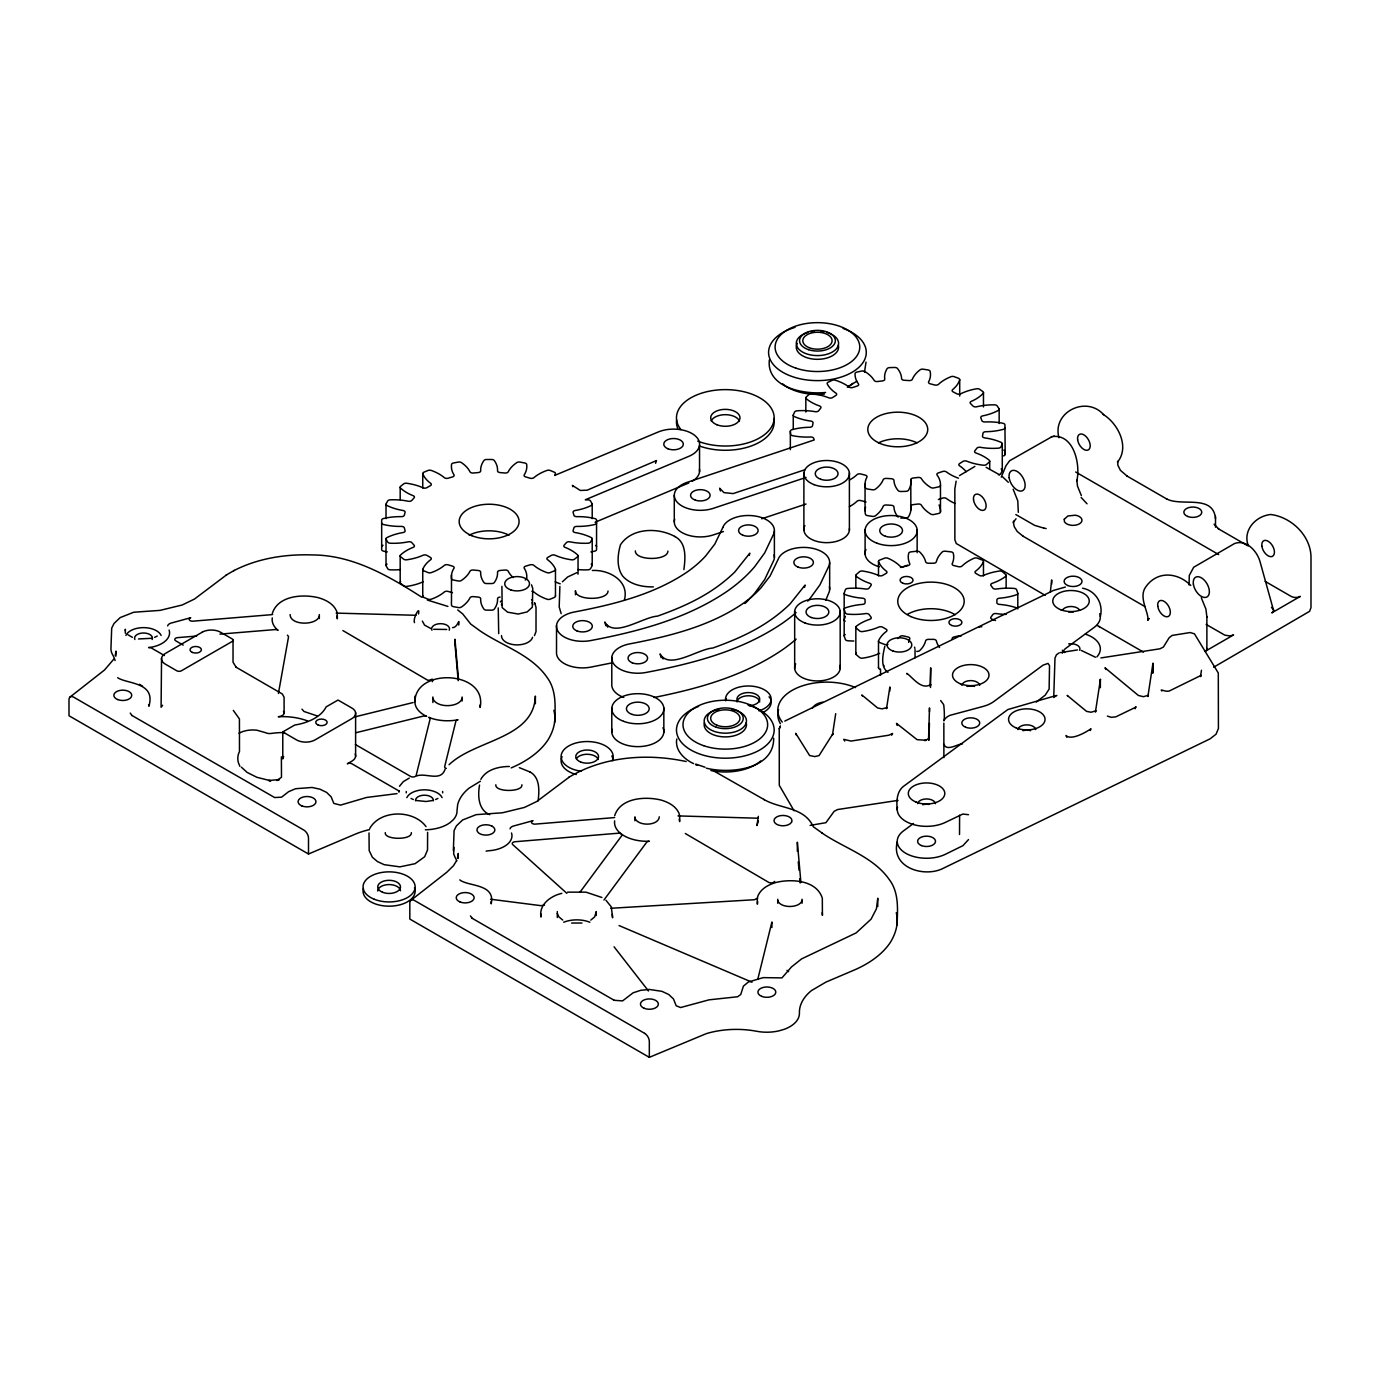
<?xml version="1.0" encoding="UTF-8"?>
<svg xmlns="http://www.w3.org/2000/svg" width="1380" height="1380" viewBox="0 0 1380 1380"><rect width="100%" height="100%" fill="white"/><g stroke="black" fill="none" stroke-linecap="round" stroke-linejoin="round"><path stroke-width="1.5" d="M290.111 614.548C290.197 625.865 317.038 625.606 319.315 616.032M531.524 584.827L532.766 588.518L532.301 607.235L527.16 611.944L518.19 614.031L507.668 612.202L502.165 607.614L501.906 586.327M844.698 741.06L843.732 739.352L851.029 741.06L888.858 735.212L892.584 733.505L891.584 735.212M887.978 672.336C879.888 666.92 883.01 654.206 884.822 646.289M897.259 841.783C890.497 868.106 925.169 878.198 943.92 867.968L1210.088 738.835L1216.073 734.177L1218.419 728.485L1218.299 673.009L1194.442 633.817L1190.147 632.54L1172.155 635.421L1169.153 637.75L1163.392 647.048L1159.994 648.79L1100.912 657.932M915.044 657.829L915.044 649.67M1100.326 616.55C1103.672 603.664 1095.617 590.554 1082.558 588.208M1152.869 673.13L1152.869 663.625M1206.879 617.188L1205.947 609.184L1201.29 597.73M1215.504 518.69C1213.313 493.661 1181.418 507.081 1166.376 498.784M835.711 713.667L832.485 734.833L832.916 733.712L819.065 755.585L814.787 756.585L809.594 755.516L795.708 733.315L796.122 734.867M644.667 1033.379L414.483 900.485A6.555 3.778 60 0 0 409.808 903.089L409.826 919.063L649.325 1057.339L706.439 1033.585A65.136 37.605 0 0 1 756.689 1031.274A32.568 18.803 0 0 0 778.803 1030.895L783.84 1029.446A32.568 18.803 0 0 0 799.417 1013.075A65.136 37.605 0 0 1 811.423 990.616L825.861 982.129L853.685 970.278A107.468 62.048 0 0 0 890.41 942.298C895.758 933.587 899.001 922.823 896.276 912.698M511.186 767.901A107.468 62.048 0 0 0 547.981 739.939C553.363 731.227 556.606 720.446 553.88 710.303M458.781 625.054C459.454 615.808 458.298 627.503 452.606 627.641M554.657 722.62C555.226 707.319 556.813 690.259 546.928 677.218C530.92 654.258 501.906 645.892 479.791 630.677L470.666 624.019L462.697 613.91L457.694 609.943M897.052 924.98C897.621 909.696 899.191 892.636 889.307 879.612C873.23 856.583 844.094 848.217 821.876 832.934M1201.445 670.283L1200.497 676.631L1201.152 675.355L1170.827 690.241C1166.669 693.45 1158.924 687.74 1161.891 691M356.351 732.625L423.263 716.134A3.26 1.88 0 0 1 426.627 716.41A32.568 18.803 0 0 1 414.932 701.885C414.828 667.264 487.813 670.525 480.119 707.474L479.74 705.232M414.932 701.782L415.052 696.089M928.93 740.37L929.43 723.344M930.517 687.516L930.707 667.851L930.155 686.188L930.879 684.463C921.564 690.518 913.163 677.925 906.833 673.354L907.178 674.147M1053.751 696.693L1054.993 658.019L1056.459 654.775L1059.098 652.913M538.131 800.952C539.287 790.999 540.253 777.009 529.471 771.679M501.509 605.234L501.578 604.233M883.787 666.385L883.856 665.402M774.715 881.423L772.334 883.062L769.039 882.562L685.291 833.503M411.344 832.64C412.327 840.351 383.985 840.006 385.279 832.64M521.882 784.772C523.141 792.224 494.764 792.413 495.817 784.772M1018.319 512.325L1017.784 500.854L1013.162 489.245M462.093 698.452C459.195 707.698 436.442 708.371 432.889 698.452M959.514 834.52L959.6 815.183M1135.188 708.734L1135.412 707.561M414.535 622.622C412.482 618.844 420.469 604.319 418.485 613.979M442.687 792.845L442.635 791.465M608.028 591.002C608.028 600.817 575.132 600.8 575.46 590.778L575.46 594.763M655.621 463.318L655.811 461.489M667.903 551.103C667.903 560.918 635.007 560.901 635.335 550.879M749.271 555.416L749.806 553.173L734.798 572.01C712.477 593.693 686.964 605.596 657.553 616.118C642.632 617.067 613.945 638.423 604.82 622L605.837 625.709M822.273 912.508L822.411 915.354L822.325 898.225C816.701 880.147 791.775 878.663 776.267 882.389C769.298 884.39 761.898 887.961 758.483 894.74C756.74 896.638 757.12 909.903 757.706 901.537M804.54 587.328L805.075 585.086L790.067 603.923C767.746 625.606 742.233 637.491 712.822 648.031C697.9 648.98 669.214 670.335 660.089 653.913L661.106 657.622M802.056 900.485C799.848 908.281 780.287 908.644 777.716 900.485M1090.321 730.52L1090.976 728.778C1085.335 732.608 1071.26 740.629 1065.998 735.523L1066.861 737.3M1100.36 680.133L1100.464 679.219L1095.409 712.08L1096.013 710.821L1091.028 712.235L1086.56 711.373L1067.154 695.382L1067.896 696.279M676.787 738.973C674.665 750.168 684.256 759.345 693.588 763.623M779.252 729.037L779.286 785.324L794.052 810.75M1147.97 696.089L1152.956 663.176L1152.869 672.664M683.876 569.595C685.412 558.262 686.826 542.547 674.63 536.389M115.23 655.586L115.989 651.119L115.903 656.156M457.505 857.912L458.264 853.444L458.177 858.498M278.415 693.45L288.489 637.094A3.26 1.88 0 0 0 288.282 636.232L287.42 635.162M456.763 860.93A65.136 37.605 0 0 0 454.969 857.084L453.675 853.909L454.003 847.423M757.43 898.104L754.515 899.726L610.805 908.281M757.81 979.145L771.92 921.995L771.903 927.515M559.883 586.448L559.193 606.959L561.16 613.617M769.333 359.956C766.331 387.746 804.454 394.784 825.568 392.455M272.291 613.462C278.036 595.47 302.755 593.935 318.28 597.678C325.266 599.662 332.666 603.267 336.099 610.064C337.79 611.995 337.462 624.191 336.875 616.084M614.669 815.666C620.482 797.692 645.202 796.243 660.727 799.969C667.696 801.952 675.079 805.523 678.511 812.303C680.236 814.338 679.874 827.051 679.253 818.978M780.011 726.639L779.252 728.916L780.39 725.914M655.604 462.11L656.104 460.609M541.305 914.181L540.943 917.062C538.7 904.452 550.965 895.81 561.815 893.36M1147.85 696.52L1148.436 695.279L1143.451 696.693L1138.414 695.486L1104.983 667.782L1106.001 669.49M845.371 616.325L844.215 619.672A2.933 1.691 0 0 0 845.216 621.224M956.15 481.154L954.839 488.951L954.874 539.804L956.254 543.513L1045.195 595.366M864.501 372.169L866.019 362.112M1001.242 477.152L1006.003 465.664L1009.66 460.73L1052.233 436.546M369.788 828.38C380.483 809.474 413.621 809.594 426.023 826.603M758.345 816.339L756.93 825.551L758.396 821.066M825.723 600.352L829.156 592.003A26.047 15.042 0 0 0 829.363 586.776M1016.008 518.777L1013.369 522.226L1014.197 526.608L1017.25 531.507L1023.167 536.285M1148.333 619.275L1147.901 620.068C1148.833 612.03 1138.069 597.264 1145.831 586.828C1157.216 570.647 1177.537 572.096 1190.785 585.465M480.827 779.321C486.295 769.419 498.87 766.521 509.358 766.486M283.625 756.499L282.779 758.914L282.779 731.918L294.699 725.052A44.936 25.944 0 0 0 326.077 706.922L337.997 700.057L351.831 708.009A13.024 7.521 0 0 1 351.831 718.652L314.985 739.922A13.024 7.521 0 0 1 296.562 739.922L282.779 731.918M113.833 659.123L104.483 670.025L69.897 697.176M399.493 786.272L403.339 781.615L409.291 778.079M655.845 461.231L656.518 460.558L587.19 490.176L580.325 490.452L572.407 485.415L572.855 486.726M456.556 860.672L453.502 865.691L446.723 872.298L410.705 900.502M534.474 635.593L536.009 631.609L536.027 607.442L534.819 603.284M445.119 769.143C440.824 782.184 426.092 772.559 416.743 775.888M968.501 839.592L962.981 845.63L945.404 854.289A29.308 16.922 0 0 1 906.194 853.513A29.308 16.922 0 0 1 903.452 830.915L913.491 823.498M579.824 892.412L621.38 836.211A4.554 2.639 0 0 0 621.069 833.796A3.26 1.88 0 0 0 618.24 833.227L515.016 841.731A3.26 1.88 0 0 0 512.739 844.612L566.818 893.309M603.957 900.002L646.565 842.386A3.26 1.88 0 0 1 649.325 841.248A32.568 18.803 0 0 1 621.276 833.934L620.431 833.279A32.568 18.803 0 0 1 614.652 820.841M1135.533 707.319L1115.834 716.841L1111.366 717.341L1107.398 716.099M562.419 581.774L567.68 576.961L576.892 572.648M500.336 601.939L501.371 600.8M959.48 475.6L974.884 466.44M449.069 764.71C475.082 739.645 533.939 738.869 535.371 696.089L535.371 703.748M162.599 705.284L161.098 707.267L161.546 658.157M856.825 381.26L848.234 386.521M784.806 721.085L1053.665 590.364L1065.395 587.052M1036.242 702.092L1045.247 695.123L1049.128 689.068L1049.524 665.678L1048.006 663.4L1043.021 665.177L993.859 701.506A29.308 16.922 0 0 1 983.147 706.422L950.061 715.323C939.659 719.739 946.042 728.812 943.885 706.353A5.641 3.864 48.4 0 0 943.489 704.386L940.66 700.54M226.751 574.736L194.528 599.024L182.212 604.992L160.063 610.374L133.757 612.237L120.198 617.585L114.005 623.501L111.694 628.193L110.952 648.289A32.568 18.803 0 0 0 112.608 654.724A65.136 37.605 0 0 1 115.075 660.537M569.233 777.095L536.82 801.47L524.521 807.404L502.406 812.786L476.152 814.649L462.611 819.979L456.418 825.878L454.089 830.553L453.347 850.667M590.795 920.081L594.659 916.889L596.246 911.559L596.246 915.527M233.755 570.699C257.957 558.21 285.712 553.966 312.743 554.95C353.194 555.139 388.988 576.219 421.987 597.333M226.165 575.081L234.29 570.389M437.891 798.434L435.597 799.52M1213.676 667.213L1309.603 611.323L1310.983 607.614L1311 556.761C1310.483 535.423 1291.335 517.103 1270.773 514.499C1255.731 515.93 1242.414 530.369 1248.296 545.773M568.646 777.44C603.491 756.326 646.927 753.101 686.153 761.519M544.514 905.038L541.15 905.694L490.625 899.242M397.026 793.621L366.632 797.45L340.498 805.127L333.822 803.402L331.096 796.743L326.594 792.413L319.988 789.205L312.104 787.463L295.562 788.722L288.627 791.672L281.572 797.192L274.637 797.537L131.807 715.409M480.413 781.218L469.062 788.153A65.136 37.605 0 0 0 457.66 804.678L457.022 810.647A32.568 18.803 0 0 1 453.002 820.048L449.863 822.756A32.568 18.803 0 0 1 425.333 829.794M154.646 637.318L157.234 636.059M1056.908 695.399L1054.078 697.124A5.641 3.864 48.4 0 0 1053.906 697.504M308.499 854.013L308.499 838.057A6.555 3.778 60 0 0 303.841 830.07L73.658 697.159A6.555 3.778 60 0 0 68.983 699.781L69 715.754L308.499 854.013L355.057 834.245A65.136 37.605 0 0 1 369.512 829.604M595.091 522.261L688.861 482.931M486.122 851.115L488.865 850.736A26.047 15.042 0 0 0 511.514 833.003M805.316 469.614L733.108 493.591L723.896 492.608L719.687 488.192L720.412 491.004M806.041 477.428L713.357 508.323A26.047 15.042 0 0 1 677.77 502.82A26.047 15.042 0 0 1 687.309 482.276L814.217 439.961L813.683 438.374A2.933 1.691 0 0 0 810.543 436.994A42.849 24.736 0 0 1 792.551 435.666A2.933 1.691 0 0 1 790.602 434.2L790.343 431.267A2.933 1.691 0 0 1 791.999 429.68A42.849 24.736 0 0 1 809.663 427.283A2.933 1.691 0 0 0 812.527 425.713L813.027 422.936A2.933 1.691 0 0 0 810.784 421.072A42.849 24.736 0 0 1 794.397 416.588A2.933 1.691 0 0 1 793.327 414.845L794.639 412.016A2.933 1.691 0 0 1 797.071 410.809A42.849 24.736 0 0 1 815.149 411.671A2.933 1.691 0 0 0 818.72 410.688L820.686 408.152A2.933 1.691 0 0 0 819.548 405.962A42.849 24.736 0 0 1 806.351 398.786A2.933 1.691 0 0 1 806.265 396.94L809.042 394.473A2.933 1.691 0 0 1 811.992 393.766A42.849 24.736 0 0 1 828.742 397.802A2.933 1.691 0 0 0 832.64 397.509L835.883 395.439A2.933 1.691 0 0 0 835.97 393.162A42.849 24.736 0 0 1 827.258 383.968A2.933 1.691 0 0 1 828.173 382.208L832.123 380.345A2.933 1.691 0 0 1 835.314 380.207A42.849 24.736 0 0 1 849.08 387.038A2.933 1.691 0 0 0 852.943 387.452L857.135 386.055A2.933 1.691 0 0 0 858.446 383.916A42.849 24.736 0 0 1 855.065 373.618A2.933 1.691 0 0 1 856.877 372.1L861.638 371.048A2.933 1.691 0 0 1 864.76 371.479A42.849 24.736 0 0 1 874.178 380.432A2.933 1.691 0 0 0 877.628 381.518L882.355 380.932A2.933 1.691 0 0 0 884.753 379.121A42.849 24.736 0 0 1 887.064 368.736A2.933 1.691 0 0 1 889.6 367.615L894.688 367.46A2.933 1.691 0 0 1 897.414 368.426A42.849 24.736 0 0 1 901.588 378.62A2.933 1.691 0 0 0 904.297 380.276L909.11 380.57A2.933 1.691 0 0 0 912.352 379.276A42.849 24.736 0 0 1 920.098 369.805A2.933 1.691 0 0 1 923.116 369.185L928.033 369.944A2.933 1.691 0 0 1 930.12 371.358A42.849 24.736 0 0 1 928.637 381.794A2.933 1.691 0 0 0 930.31 383.847L934.726 384.986A2.933 1.691 0 0 0 938.503 384.33A42.849 24.736 0 0 1 950.958 376.706A2.933 1.691 0 0 1 954.149 376.654L958.427 378.258A2.933 1.691 0 0 1 959.652 379.966A42.849 24.736 0 0 1 952.649 389.626A2.933 1.691 0 0 0 953.149 391.886L956.737 393.748A2.933 1.691 0 0 0 960.687 393.8A42.849 24.736 0 0 1 976.591 388.781A2.933 1.691 0 0 1 979.662 389.298L982.87 391.592A2.933 1.691 0 0 1 983.129 393.438A42.849 24.736 0 0 1 971.296 401.373A2.933 1.691 0 0 0 970.571 403.615L972.986 406.031A2.933 1.691 0 0 0 976.695 406.772A42.849 24.736 0 0 1 994.531 404.84A2.933 1.691 0 0 1 997.154 405.875L998.982 408.635A2.933 1.691 0 0 1 998.24 410.429A42.849 24.736 0 0 1 982.75 415.863A2.933 1.691 0 0 0 980.852 417.864L981.853 420.589A2.933 1.691 0 0 0 984.992 421.97A42.849 24.736 0 0 1 1002.984 423.298A2.933 1.691 0 0 1 1004.933 424.764L1005.192 454.296A2.933 1.691 0 0 1 1003.536 455.883M723.431 531.559L713.357 534.905A26.047 15.042 0 0 1 685.394 534.215A26.047 15.042 0 0 1 674.682 519.277M761.708 518.794L806.041 504.028M938.4 499.508L942.592 498.111A2.933 1.691 0 0 1 946.456 498.525A42.849 24.736 0 0 0 955.081 503.459M1055.993 695.589L1007.849 709.544L904.659 785.496C896.552 790.74 896.362 801.332 897.259 809.87M962.481 743.889C957.892 743.665 946.784 751.893 943.885 744.269M355.005 716.858L413.12 702.541M611.099 663.056L590.33 667.213A26.047 15.042 0 0 1 556.519 652.188L556.519 625.589M416.001 615.29L336.151 613.1M758.396 818.236L678.046 815.908M151.714 638.302L138.483 638.957M432.665 800.504L426.144 801.504L416.26 800.504M1051.336 436.736C1073.916 432.665 1080.764 464.784 1076.78 480.913M1053.475 436.304L1054.337 436.132M653.982 697.504C698.849 688.568 744.234 675.786 782.46 649.773A214.78 124.01 0 0 0 796.139 639.13M1060.323 652.602L1077.47 649.946M810.112 825.395L825.947 822.67L834.176 811.285L837.574 809.543L898.07 800.383M446.758 629.452L433.682 629.297M567.611 892.153L585.948 892.153L601.904 897.483M581.946 923.03L571.613 923.03M196.65 636.059L177.589 637.629A3.26 1.88 0 0 0 174.967 638.888A3.26 1.88 0 0 0 175.76 640.82L183.195 645.116M219.938 634.127L274.965 629.591A3.26 1.88 0 0 1 278.087 630.367L278.036 630.332A32.568 18.803 0 0 1 272.274 617.912M900.847 518.104L905.935 517.948A2.933 1.691 0 0 0 908.471 516.827A42.849 24.736 0 0 0 910.783 506.443A2.933 1.691 0 0 1 913.163 504.632L917.89 504.045A2.933 1.691 0 0 1 921.357 505.132A42.849 24.736 0 0 0 930.776 514.085A2.933 1.691 0 0 0 933.898 514.516L938.642 513.464A2.933 1.691 0 0 0 940.47 511.945L940.47 485.346A42.849 24.736 0 0 0 937.089 475.065A2.933 1.691 0 0 1 938.4 472.909L942.592 471.511A2.933 1.691 0 0 1 946.456 471.943A42.849 24.736 0 0 0 958.462 478.187M653.344 586.88C642.459 587.087 630.384 584.637 622.794 576.236C616.325 567.473 617.567 554.777 620.465 544.807C631.747 527.557 658.329 527.298 674.923 536.561M1273.585 610.495L1260.112 561.936C1257.284 551.379 1246.399 538.994 1234.462 543.582L1193.666 567.266L1189.284 575.46L1189.077 584.965M592.331 570.492C608.701 569.474 629.866 580.825 624.312 600.3M1043.728 528.109L1046.144 528.54M447.914 606.424L427.3 600.024M1043.711 528.091L1034.603 525.349L1015.835 514.55M706.353 768.177C729.796 774.025 774.008 769.661 773.68 738.248M519.38 767.677L529.765 771.851M452.468 592.71L448.155 591.451A2.933 1.691 0 0 0 444.325 591.986A42.849 24.736 0 0 1 431.216 599.213A2.933 1.691 0 0 1 428.024 599.161L423.902 597.437A2.933 1.691 0 0 1 422.832 595.694M695.831 764.089L704.99 767.211M317.003 715.858L304.031 711.494L301.978 709.182M788.567 971.641L787.031 970.347M695.503 764.572L697.556 765.4M430.871 628.556L424.54 625.088L422.349 621.086M1095.478 657.242L1081.247 650.428M148.626 704.593L148.902 706.284C156.164 681.841 126.995 684.118 117.697 677.718M752.014 982.215L619.085 925.566M968.519 814.7L962.826 814.045L945.404 822.377A29.308 16.922 0 0 1 912.284 824.205A29.308 16.922 0 0 1 897.552 806.972M132.376 637.318L127.943 634.766M413.327 799.52L411.033 798.434M986.114 467.32L999.551 474.789M614.186 1000.293L622.57 1000.897L633.092 992.824L640.7 990.323L649.325 989.443L661.952 991.34L668.765 994.514L673.509 998.999L676.148 1005.744L680.599 1007.538L709.096 999.827L737.627 996.757L740.732 994.514L743.423 986.131L748.409 981.991L763.192 977.627L781.943 977.903L791.516 966.914L801.642 958.859L856.152 932.915L871.073 919.149L876.421 908.816L877.766 898.208L877.766 906.574M1096.997 625.468L1099.463 626.71M369.012 832.951L369.167 850.598L372.393 857.273L377.396 861.534L384.089 864.656L399.855 866.864L415.104 863.673L424.678 856.721L427.524 849.977L427.61 832.33M763.795 799.4C780.632 809.336 803.919 806.455 813.372 826.793L822.446 833.261M713.564 770.834L764.365 799.727M1103.069 414.362C1117.921 423.315 1130.03 446.896 1117.472 462.127L1117.766 461.282L1117.852 465.181L1120.422 470.339L1127.253 476.204M1126.684 475.876L1166.945 499.111M1218.23 528.712L1247.658 545.704M1075.693 472.012L1218.695 554.57M1265.132 581.377L1291.128 596.384A6.521 3.761 0 0 0 1300.34 596.384L1271.791 612.875A6.262 3.623 0 0 0 1273.585 610.495M1206.155 624.433L1224.836 635.162L1229.908 635.956L1233.565 634.938L1204.999 651.429A6.521 3.761 0 0 0 1206.879 648.445M1022.597 535.957L1145.159 606.717M1098.894 626.382L1143.503 652.136M235.877 667.092L282.314 693.985L284.09 697.245L284.108 713.322M479.533 785.082C477.67 795.587 478.187 809.888 489.676 814.666M355.402 744.527L410.636 776.44A3.26 1.88 0 0 0 413.983 776.888A3.26 1.88 0 0 0 416.173 775.37L430.077 719.153A3.26 1.88 0 0 0 428.731 717.341L428.818 717.376A32.568 18.803 0 0 0 455.918 720.136L458.039 719.774A3.26 1.88 0 0 0 455.866 721.274L444.688 766.521A3.26 1.88 0 0 0 446.275 768.418M164.444 655.552L151.541 648.1A3.26 1.88 0 0 0 148.591 647.6A26.047 15.042 0 0 0 169.119 630.073M472.098 918.252L614.273 1000.345M1103.638 414.69C1086.44 395.146 1051.87 411.999 1058.96 437.702M142.52 686.153L139.415 684.342M1081.127 497.473L1087.043 503.804M1218.799 529.04L1214.107 524.193M1271.446 607.355L1273.55 609.805M236.153 667.247L233.03 662.176L233.03 640.044M472.184 918.304L470.442 915.906M562.764 920.081L558.9 916.889L557.313 913.526M131.928 715.478L130.255 713.063M531.559 599.627L532.49 600.404M1002.57 476.807L1008.297 482.293M605.975 900.278L611.34 906.953L612.582 917.752L612.306 914.474M241.328 767.159L247.106 772.386L256.887 777.302L270.894 780.821L268.634 780.511L279.45 779.545L276.897 780.528L281.486 777.25L281.382 756.792M648.479 990.978L614.066 946.801M534.491 602.75L535.043 603.664M1081.351 495.575L1077.539 486.243L1076.78 480.257M239.861 766.28L238.43 762.812A44.936 25.944 0 0 1 239.275 751.945A6.521 3.761 0 0 0 239.482 750.755L239.43 718.928L233.289 710.355M532.111 602.422L532.766 604.82M914.509 647.186L914.923 648.41M491.108 901.606L491.194 903.848C495.748 883.424 467.872 886.598 459.764 879.871M862.327 696.02L861.862 694.968L877.645 707.992L882.113 708.854L887.081 707.561L886.512 708.699L889.859 686.981L889.755 691.242M498.698 633.644L498.249 607.925M897.207 725.483L896.5 723.396L917.096 739.663L926.135 740.284L924.652 740.577L929.085 738.559L928.533 739.835L929.499 707.923L929.499 711.735M634.938 818.047C637.784 826.586 658.743 826.068 659.278 816.822M406.238 792.845L406.289 791.465M125.287 630.643L125.338 629.263L125.338 633.248M1005.192 454.296L1004.933 451.364A2.933 1.691 0 0 0 1003.829 450.156M800.9 882.441L797.347 842.18L797.347 851.219M798.278 861.81L799.037 870.28M799.779 878.767L800.159 882.993M458.505 679.495L454.969 639.233L454.969 644.391M454.969 644.029L458.177 680.685M342.913 630.574L426.644 679.616C429.301 682.307 434.217 675.976 432.337 681.686M880.526 669.093L880.526 675.355M1215.504 516.396L1215.504 527.195M1206.879 616.532L1206.879 649.1M1100.36 679.667L1100.36 687.723M1051.681 584.189L1051.681 579.928L1050.335 592.072M1017.802 593.366L1017.802 607.683M1006.141 575.357L1006.141 587.621M1002.277 443.843L1002.277 470.442M999.155 409.17L999.155 423.488M989.702 461.248L989.702 469.424M983.474 392.627L983.474 406.945M983.474 561.574L983.474 575.891M959.704 379.69L959.704 396.06M943.851 723.155L943.885 757.637M917.148 529.782L917.148 552.656M910.783 479.567L910.869 509.945M878.491 561.574L878.491 575.891M878.491 641.027L878.491 667.627M865.053 484.104L865.053 510.704M865.105 529.782L865.105 554.225M855.841 575.357L855.841 587.621M855.841 627.245L855.841 653.844M849.39 472.874L849.39 530.3M844.181 593.366L844.181 635.835M840.179 611.133L840.179 668.576M829.656 562.798L829.656 589.398M805.834 397.733L805.834 412.051M803.885 472.874L803.885 530.3M802.039 899.26L802.039 903.227M794.673 611.133L794.673 668.576M793.259 415.121L793.259 429.439M790.343 431.267L790.343 449.673M777.716 899.26L777.716 903.227M774.387 530.886L774.387 557.486M699.539 445.205L699.539 471.805M674.285 495.299L674.285 521.882M663.832 707.94L663.832 732.383M649.325 1057.339L649.325 1041.383A6.555 3.778 60 0 0 644.667 1033.396M634.938 816.822L634.938 820.789M611.789 657.501L611.789 684.101A26.047 15.042 0 0 0 623.777 697.452M611.789 707.94L611.789 732.383M592.21 504.304L592.21 518.621M592.21 538.752L592.21 565.334M578.048 555.743L578.048 574.149M557.313 911.559L557.313 917.51M555.467 569.388L555.467 595.97M462.093 696.986L462.093 701.023M451.484 575.098L451.484 601.68A42.849 24.736 0 0 0 451.536 605.199A2.933 1.691 0 0 0 453.485 606.665L458.332 607.562A2.933 1.691 0 0 0 461.403 607.045A42.849 24.736 0 0 0 469.993 597.816A2.933 1.691 0 0 1 473.357 596.626L478.136 597.074A2.933 1.691 0 0 1 480.689 598.799A42.849 24.736 0 0 0 483.932 609.098A2.933 1.691 0 0 0 486.571 610.15L491.659 610.15A2.933 1.691 0 0 0 494.299 609.098A42.849 24.736 0 0 0 497.542 598.799A2.933 1.691 0 0 1 500.095 597.074M432.889 696.986L432.889 702.506M422.746 473.668L422.746 487.985M422.746 569.388L422.746 595.97M400.183 487.312L400.183 499.577M400.183 555.743L400.183 582.343M386.021 504.304L386.021 518.621M386.021 538.752L386.021 565.334M355.609 712.667L355.609 756.533M319.315 614.548L319.315 618.602M827.034 332.477A21.166 12.23 0 0 1 833.882 351.055A21.166 12.23 0 0 1 800.986 351.055A21.166 12.23 0 0 1 807.818 332.477M810.888 331.752A21.166 12.23 0 0 1 814.114 331.304M820.738 331.304A21.166 12.23 0 0 1 823.981 331.752M838.333 345.173A21.166 12.23 0 0 1 815.77 359.283A21.166 12.23 0 0 1 797.295 343.31M843.111 328.423A48.852 28.204 0 0 1 853.702 371.306A48.852 28.204 0 0 1 778.734 369.633A48.852 28.204 0 0 1 795.035 327.353M852.857 383.347A42.331 24.443 0 0 1 847.372 387.245M824.481 394.059A42.331 24.443 0 0 1 812.889 394.266M811.457 394.163A42.331 24.443 0 0 1 782.615 383.864M680.927 429.594A48.852 28.204 0 0 1 721.067 389.729A48.852 28.204 0 0 1 772.576 424.971A48.852 28.204 0 0 1 697.745 441.1M711.166 420.952A14.663 8.47 0 0 1 725.311 414.673A14.663 8.47 0 0 1 739.473 420.952M773.783 418.52A48.852 28.204 0 0 1 752.204 445.619A48.852 28.204 0 0 1 700.54 446.378M677.735 428.456A48.852 28.204 0 0 1 676.614 419.934M377.706 891.014A11.402 6.59 0 0 1 388.884 884.563A11.402 6.59 0 0 1 400.476 890.755M414.483 887.737A26.047 15.042 0 0 1 389.764 906.177A26.047 15.042 0 0 1 363.457 888.496M907.523 565.127A26.047 15.042 0 0 1 900.467 567.473M879.302 566.835A26.047 15.042 0 0 1 865.95 549.551M849.39 528.712A22.805 13.162 0 0 1 823.894 542.564A22.805 13.162 0 0 1 804.885 525.59M532.577 637.284A15.629 9.022 0 0 1 515.672 644.857A15.629 9.022 0 0 1 501.509 635.593M1005.192 427.714A2.933 1.691 0 0 1 1003.536 429.284A42.849 24.736 0 0 1 985.872 431.699A2.933 1.691 0 0 0 983.009 433.251L982.508 436.028A2.933 1.691 0 0 0 984.751 437.909A42.849 24.736 0 0 1 1001.138 442.376A2.933 1.691 0 0 1 1002.208 444.118L1000.897 446.965A2.933 1.691 0 0 1 998.465 448.155A42.849 24.736 0 0 1 980.387 447.31A2.933 1.691 0 0 0 976.816 448.276L974.849 450.829A2.933 1.691 0 0 0 975.988 453.002A42.849 24.736 0 0 1 989.184 460.195A2.933 1.691 0 0 1 989.27 462.041L986.493 464.508A2.933 1.691 0 0 1 983.543 465.215A42.849 24.736 0 0 1 966.794 461.179A2.933 1.691 0 0 0 962.895 461.455L959.652 463.542A2.933 1.691 0 0 0 959.566 465.819A42.849 24.736 0 0 1 966.138 471.701M849.338 480.068A42.849 24.736 0 0 0 857.032 474.634A2.933 1.691 0 0 1 860.809 473.995L865.208 475.117A2.933 1.691 0 0 1 866.899 477.187A42.849 24.736 0 0 0 865.415 487.623A2.933 1.691 0 0 0 867.503 489.02L872.419 489.779A2.933 1.691 0 0 0 875.438 489.175A42.849 24.736 0 0 0 883.183 479.705A2.933 1.691 0 0 1 886.426 478.411L891.239 478.705A2.933 1.691 0 0 1 893.947 480.361A42.849 24.736 0 0 0 898.121 490.538A2.933 1.691 0 0 0 900.847 491.504L905.935 491.349A2.933 1.691 0 0 0 908.471 490.228A42.849 24.736 0 0 0 910.783 479.843A2.933 1.691 0 0 1 913.163 478.032L917.89 477.463A2.933 1.691 0 0 1 921.357 478.55A42.849 24.736 0 0 0 930.776 487.502A2.933 1.691 0 0 0 933.898 487.916L938.642 486.864A2.933 1.691 0 0 0 940.47 485.346M878.508 442.825A29.963 17.302 0 0 1 917.027 442.825M898.121 517.138A42.849 24.736 0 0 1 893.947 506.943A2.933 1.691 0 0 0 891.239 505.287L886.426 504.994A2.933 1.691 0 0 0 883.183 506.288A42.849 24.736 0 0 1 875.438 515.758A2.933 1.691 0 0 1 872.419 516.379L867.503 515.62A2.933 1.691 0 0 1 865.415 514.205A42.849 24.736 0 0 1 865.553 507.202M939.056 504.977A42.849 24.736 0 0 1 940.47 511.945M998.465 474.755A2.933 1.691 0 0 0 1000.897 473.547L1002.208 470.718A2.933 1.691 0 0 0 1001.138 468.976M849.338 506.667A42.849 24.736 0 0 0 857.032 501.233A2.933 1.691 0 0 1 860.809 500.578L865.208 501.716A2.933 1.691 0 0 1 866.036 502.01M1017.888 729.572A8.953 5.175 0 0 1 1026.806 724.845A8.953 5.175 0 0 1 1035.725 729.572M1023.029 730.658A8.953 5.175 0 0 1 1030.584 730.658M917.631 803.66A8.953 5.175 0 0 1 926.549 798.934A8.953 5.175 0 0 1 935.467 803.66M922.772 804.73A8.953 5.175 0 0 1 928.878 804.437M731.866 709.337A21.166 12.23 0 0 1 742.44 728.14A21.166 12.23 0 0 1 708.199 728.14A21.166 12.23 0 0 1 718.773 709.337M746.218 722.775A21.166 12.23 0 0 1 725.311 736.903A21.166 12.23 0 0 1 704.404 722.775M748.081 705.042A48.852 28.204 0 0 1 764.089 747.149A48.852 28.204 0 0 1 689.517 749.185A48.852 28.204 0 0 1 698.573 706.405M760.742 760.932A42.331 24.443 0 0 1 710.89 770.523M510.031 828.845A6.521 3.761 0 0 1 514.43 825.775L533.042 820.669A3.26 1.88 0 0 0 531.731 822.911A3.26 1.88 0 0 0 535.233 824.119L613.669 817.65A3.26 1.88 0 0 0 614.652 817.477M563.713 922.237A22.805 13.162 0 0 1 589.864 922.237M596.557 523.003A2.933 1.691 0 0 1 594.745 524.521A42.849 24.736 0 0 1 576.892 526.401A2.933 1.691 0 0 0 573.89 527.867L573.131 530.627A2.933 1.691 0 0 0 575.201 532.559A42.849 24.736 0 0 1 591.175 537.527A2.933 1.691 0 0 1 592.089 539.304L590.502 542.099A2.933 1.691 0 0 1 587.966 543.22A42.849 24.736 0 0 1 569.992 541.823A2.933 1.691 0 0 0 566.352 542.685L564.161 545.169A2.933 1.691 0 0 0 565.093 547.377A42.849 24.736 0 0 1 577.616 554.95A2.933 1.691 0 0 1 577.53 556.795L574.529 559.176A2.933 1.691 0 0 1 571.527 559.797A42.849 24.736 0 0 1 555.174 555.26A2.933 1.691 0 0 0 551.241 555.433L547.826 557.399A2.933 1.691 0 0 0 547.532 559.676A42.849 24.736 0 0 1 555.398 569.112A2.933 1.691 0 0 1 554.329 570.854L550.206 572.579A2.933 1.691 0 0 1 546.998 572.631A42.849 24.736 0 0 1 533.888 565.386A2.933 1.691 0 0 0 530.058 564.851L525.745 566.128A2.933 1.691 0 0 0 524.262 568.232A42.849 24.736 0 0 1 526.694 578.6A2.933 1.691 0 0 1 525.176 579.962M513.205 577.634A42.849 24.736 0 0 1 508.22 571.234A2.933 1.691 0 0 0 504.873 570.043L500.095 570.475A2.933 1.691 0 0 0 497.542 572.217A42.849 24.736 0 0 1 494.299 582.515A2.933 1.691 0 0 1 491.659 583.55L486.571 583.55A2.933 1.691 0 0 1 483.932 582.515A42.849 24.736 0 0 1 480.689 572.217A2.933 1.691 0 0 0 478.136 570.475L473.357 570.043A2.933 1.691 0 0 0 469.993 571.234A42.849 24.736 0 0 1 461.403 580.462A2.933 1.691 0 0 1 458.332 580.98L453.485 580.066A2.933 1.691 0 0 1 451.536 578.6A42.849 24.736 0 0 1 453.968 568.232A2.933 1.691 0 0 0 452.468 566.128L448.155 564.851A2.933 1.691 0 0 0 444.325 565.386A42.849 24.736 0 0 1 431.216 572.631A2.933 1.691 0 0 1 428.024 572.579L423.902 570.854A2.933 1.691 0 0 1 422.832 569.112A42.849 24.736 0 0 1 430.698 559.676A2.933 1.691 0 0 0 430.388 557.399L426.972 555.433A2.933 1.691 0 0 0 423.039 555.26A42.849 24.736 0 0 1 406.703 559.797A2.933 1.691 0 0 1 403.685 559.176L400.683 556.795A2.933 1.691 0 0 1 400.597 554.95A42.849 24.736 0 0 1 413.138 547.377A2.933 1.691 0 0 0 414.069 545.169L411.878 542.685A2.933 1.691 0 0 0 408.221 541.823A42.849 24.736 0 0 1 390.247 543.22A2.933 1.691 0 0 1 387.711 542.099L386.141 539.304A2.933 1.691 0 0 1 387.038 537.527A42.849 24.736 0 0 1 403.012 532.559A2.933 1.691 0 0 0 405.082 530.627L404.323 527.867A2.933 1.691 0 0 0 401.321 526.401A42.849 24.736 0 0 1 383.485 524.521A2.933 1.691 0 0 1 381.673 523.003M387.297 551.914A42.849 24.736 0 0 1 383.485 551.12A2.933 1.691 0 0 1 381.673 549.585L381.673 520.053A2.933 1.691 0 0 1 383.485 518.535A42.849 24.736 0 0 1 401.321 516.655A2.933 1.691 0 0 0 404.323 515.189L405.082 512.428A2.933 1.691 0 0 0 403.012 510.497A42.849 24.736 0 0 1 387.038 505.529A2.933 1.691 0 0 1 386.141 503.752L387.711 500.957A2.933 1.691 0 0 1 390.247 499.836A42.849 24.736 0 0 1 408.221 501.233A2.933 1.691 0 0 0 411.878 500.371L414.069 497.887A2.933 1.691 0 0 0 413.138 495.679A42.849 24.736 0 0 1 400.597 488.106A2.933 1.691 0 0 1 400.683 486.26L403.685 483.88A2.933 1.691 0 0 1 406.703 483.259A42.849 24.736 0 0 1 423.039 487.796A2.933 1.691 0 0 0 426.972 487.623L430.388 485.657A2.933 1.691 0 0 0 430.698 483.38A42.849 24.736 0 0 1 422.832 473.944A2.933 1.691 0 0 1 423.902 472.202L428.024 470.477A2.933 1.691 0 0 1 431.216 470.425A42.849 24.736 0 0 1 444.325 477.67A2.933 1.691 0 0 0 448.155 478.205L452.468 476.928A2.933 1.691 0 0 0 453.968 474.824A42.849 24.736 0 0 1 451.536 464.456A2.933 1.691 0 0 1 453.485 462.99L458.332 462.076A2.933 1.691 0 0 1 461.403 462.593A42.849 24.736 0 0 1 469.993 471.822A2.933 1.691 0 0 0 473.357 473.012L478.136 472.581A2.933 1.691 0 0 0 480.689 470.839A42.849 24.736 0 0 1 483.932 460.541A2.933 1.691 0 0 1 486.571 459.488L491.659 459.488A2.933 1.691 0 0 1 494.299 460.541A42.849 24.736 0 0 1 497.542 470.839A2.933 1.691 0 0 0 500.095 472.581L504.873 473.012A2.933 1.691 0 0 0 508.22 471.822A42.849 24.736 0 0 1 516.827 462.593A2.933 1.691 0 0 1 519.898 462.076L524.728 462.99A2.933 1.691 0 0 1 526.694 464.456A42.849 24.736 0 0 1 524.262 474.824A2.933 1.691 0 0 0 525.745 476.928L530.058 478.205A2.933 1.691 0 0 0 533.888 477.67A42.849 24.736 0 0 1 546.998 470.425A2.933 1.691 0 0 1 550.206 470.477L554.329 472.202A2.933 1.691 0 0 1 555.398 473.944L554.708 475.427L658.226 431.992A26.047 15.042 0 0 1 694.623 435.321A26.047 15.042 0 0 1 688.861 456.332L585.327 499.767L587.966 499.836A2.933 1.691 0 0 1 590.502 500.957L592.089 503.752A2.933 1.691 0 0 1 591.175 505.529A42.849 24.736 0 0 1 575.201 510.497A2.933 1.691 0 0 0 573.131 512.428L573.89 515.189A2.933 1.691 0 0 0 576.892 516.655A42.849 24.736 0 0 1 594.745 518.535A2.933 1.691 0 0 1 596.557 520.053L596.557 549.585A2.933 1.691 0 0 1 594.745 551.12A42.849 24.736 0 0 1 590.916 551.914M469.183 535.198A29.963 17.302 0 0 1 509.03 535.198M381.673 546.653A2.933 1.691 0 0 1 383.054 545.255M387.038 564.11A2.933 1.691 0 0 0 386.141 565.886L387.711 568.681A2.933 1.691 0 0 0 390.247 569.819A42.849 24.736 0 0 0 400.373 569.578M595.556 545.411A2.933 1.691 0 0 1 596.557 546.653M699.453 469.183A26.047 15.042 0 0 1 692.294 481.206M400.597 581.549A2.933 1.691 0 0 0 400.683 583.395L403.685 585.775A2.933 1.691 0 0 0 406.703 586.397A42.849 24.736 0 0 0 423.039 581.843M560.228 583.809A42.849 24.736 0 0 1 555.174 581.843M531.921 591.261A2.933 1.691 0 0 1 533.888 591.986A42.849 24.736 0 0 0 546.998 599.213A2.933 1.691 0 0 0 550.206 599.161L554.329 597.437A2.933 1.691 0 0 0 555.398 595.694M591.175 564.11A2.933 1.691 0 0 1 592.089 565.886L590.502 568.681A2.933 1.691 0 0 1 587.966 569.819A42.849 24.736 0 0 1 577.841 569.578M581.256 771.248A26.047 15.042 0 0 1 561.867 752.945A26.047 15.042 0 0 1 593.883 742.061A26.047 15.042 0 0 1 612.185 760.725M576.34 758.741A11.402 6.59 0 0 1 587.794 754.274A11.402 6.59 0 0 1 598.299 759.466M576.271 774.508A26.047 15.042 0 0 1 562.091 756.706M611.806 755.981A26.047 15.042 0 0 1 613.186 760.466M662.969 727.709A26.047 15.042 0 0 1 639.164 746.615A26.047 15.042 0 0 1 612.082 729.244M737.662 701.454A11.402 6.59 0 0 1 745.39 692.795A11.402 6.59 0 0 1 759.587 698.056A11.402 6.59 0 0 1 749.15 705.715M725.725 700.816A22.805 13.162 0 0 1 742.82 686.377A22.805 13.162 0 0 1 769.661 694.485A22.805 13.162 0 0 1 758.897 710.821M736.972 701.868A11.402 6.59 0 0 1 748.34 695.761A11.402 6.59 0 0 1 759.707 701.868M770.558 699.367A22.805 13.162 0 0 1 762.743 712.546M725.897 700.022A22.805 13.162 0 0 1 726.432 698.729M769.057 696.848A22.805 13.162 0 0 1 769.919 698.09M812.492 708.13A14.663 8.47 0 0 1 822.842 702.144M782.253 722.102A48.852 28.204 0 0 1 795.777 688.465A48.852 28.204 0 0 1 855.548 687.585M780.425 723.707A48.852 28.204 0 0 1 778.562 709.596M839.851 665.402A22.805 13.162 0 0 1 816.046 680.909A22.805 13.162 0 0 1 795.673 663.866M979.248 627.245A2.933 1.691 0 0 1 981.853 626.727M908.592 642.39A45.35 26.186 0 0 1 909.731 638.992A2.933 1.691 0 0 0 907.919 636.974L903.607 635.939A2.933 1.691 0 0 0 899.864 636.629A45.35 26.186 0 0 1 897.673 638.561M952.235 638.992A2.933 1.691 0 0 1 954.046 636.974L958.376 635.939A2.933 1.691 0 0 1 961.118 636.042M1006.158 614.411A45.35 26.186 0 0 1 996.256 613.565A2.933 1.691 0 0 0 992.772 614.618L990.978 617.102A2.933 1.691 0 0 0 992.168 619.275A45.35 26.186 0 0 1 995.532 620.534M887.927 644.357A2.933 1.691 0 0 1 884.615 644.443L879.698 642.545A2.933 1.691 0 0 1 878.577 640.751A45.35 26.186 0 0 1 886.374 631.419A2.933 1.691 0 0 0 886.029 629.159L882.734 627.245A2.933 1.691 0 0 0 878.818 627.055A45.35 26.186 0 0 1 862.673 631.557A2.933 1.691 0 0 1 859.55 630.902L856.273 628.073A2.933 1.691 0 0 1 856.411 626.158A45.35 26.186 0 0 1 869.797 619.275A2.933 1.691 0 0 0 870.987 617.102L869.193 614.618A2.933 1.691 0 0 0 865.709 613.565A45.35 26.186 0 0 1 847.803 614.169A2.933 1.691 0 0 1 845.371 612.875L844.215 609.529A2.933 1.691 0 0 1 845.612 607.786A45.35 26.186 0 0 1 862.552 604.388A2.933 1.691 0 0 0 865.07 602.646L865.07 599.955A2.933 1.691 0 0 0 862.552 598.213A45.35 26.186 0 0 1 845.612 594.797A2.933 1.691 0 0 1 844.215 593.072L845.371 589.726A2.933 1.691 0 0 1 847.803 588.432A45.35 26.186 0 0 1 865.709 589.036A2.933 1.691 0 0 0 869.193 587.984L870.987 585.482A2.933 1.691 0 0 0 869.797 583.326A45.35 26.186 0 0 1 856.411 576.443A2.933 1.691 0 0 1 856.273 574.529L859.55 571.7A2.933 1.691 0 0 1 862.673 571.044A45.35 26.186 0 0 1 878.818 575.546A2.933 1.691 0 0 0 882.734 575.357L886.029 573.442A2.933 1.691 0 0 0 886.374 571.182A45.35 26.186 0 0 1 878.577 561.85A2.933 1.691 0 0 1 879.698 560.056L884.615 558.158A2.933 1.691 0 0 1 887.927 558.245A45.35 26.186 0 0 1 899.864 565.973A2.933 1.691 0 0 0 903.607 566.663L907.919 565.627A2.933 1.691 0 0 0 909.731 563.609A45.35 26.186 0 0 1 908.713 553.277A2.933 1.691 0 0 1 910.938 551.862L916.734 551.207A2.933 1.691 0 0 1 919.736 552.017A45.35 26.186 0 0 1 925.635 561.781A2.933 1.691 0 0 0 928.654 563.247L933.328 563.247A2.933 1.691 0 0 0 936.33 561.781A45.35 26.186 0 0 1 942.23 552.017A2.933 1.691 0 0 1 945.231 551.207L951.027 551.862A2.933 1.691 0 0 1 953.27 553.277A45.35 26.186 0 0 1 952.235 563.609A2.933 1.691 0 0 0 954.046 565.627L958.376 566.663A2.933 1.691 0 0 0 962.119 565.973A45.35 26.186 0 0 1 974.056 558.245A2.933 1.691 0 0 1 977.351 558.158L982.267 560.056A2.933 1.691 0 0 1 983.405 561.85A45.35 26.186 0 0 1 975.591 571.182A2.933 1.691 0 0 0 975.936 573.442L979.248 575.357A2.933 1.691 0 0 0 983.164 575.546A45.35 26.186 0 0 1 999.31 571.044A2.933 1.691 0 0 1 1002.415 571.7L1005.692 574.529A2.933 1.691 0 0 1 1005.554 576.443A45.35 26.186 0 0 1 992.168 583.326A2.933 1.691 0 0 0 990.978 585.482L992.772 587.984A2.933 1.691 0 0 0 996.256 589.036A45.35 26.186 0 0 1 1014.162 588.432A2.933 1.691 0 0 1 1016.612 589.726L1017.75 593.072A2.933 1.691 0 0 1 1016.353 594.797A45.35 26.186 0 0 1 999.431 598.213A2.933 1.691 0 0 0 996.895 599.955L996.895 602.646A2.933 1.691 0 0 0 999.431 604.388A45.35 26.186 0 0 1 1016.353 607.786A2.933 1.691 0 0 1 1017.75 608.942M939.521 647.496A45.35 26.186 0 0 1 936.33 640.82A2.933 1.691 0 0 0 933.328 639.354L928.654 639.354A2.933 1.691 0 0 0 925.635 640.82A45.35 26.186 0 0 1 919.736 650.584A2.933 1.691 0 0 1 916.734 651.394M907.505 614.324A33.224 19.182 0 0 1 955.115 614.704M856.411 652.757A2.933 1.691 0 0 0 856.273 654.655L859.55 657.501A2.933 1.691 0 0 0 862.673 658.157A45.35 26.186 0 0 0 878.818 653.654A2.933 1.691 0 0 1 879.647 653.395M879.698 669.127A2.933 1.691 0 0 1 878.577 667.334M845.216 634.559A2.933 1.691 0 0 0 844.215 636.111L845.371 639.457A2.933 1.691 0 0 0 847.803 640.751A45.35 26.186 0 0 0 853.806 641.01M807.714 601.145A214.78 124.01 0 0 0 810.008 598.523L819.979 584.792L829.156 565.403A26.047 15.042 0 0 0 808.732 547.705A26.047 15.042 0 0 0 778.061 559.504L770.075 576.012L760.915 587.897A162.357 93.737 0 0 1 742.561 603.836C709.165 626.486 669.127 636.335 630.022 643.822A26.047 15.042 0 0 0 612.944 662.676A26.047 15.042 0 0 0 645.599 672.543C693.295 663.504 741.836 650.808 782.46 623.191A214.78 124.01 0 0 0 796.139 612.548M774.094 554.864A26.047 15.042 0 0 1 773.887 560.09L764.71 579.479L754.739 593.21A214.78 124.01 0 0 1 750.047 598.437M748.823 599.714A214.78 124.01 0 0 1 744.959 603.509M966.983 686.395A8.953 5.175 0 0 1 974.556 686.395M961.843 685.308A8.953 5.175 0 0 1 970.761 680.599A8.953 5.175 0 0 1 979.679 685.308M1068.707 612.013A8.953 5.175 0 0 1 1073.33 612.013M1062.359 610.34A8.953 5.175 0 0 1 1071.018 606.51A8.953 5.175 0 0 1 1079.66 610.34M1062.341 653.171A6.452 3.243 -65.7 0 1 1063.066 651.619A6.745 3.398 -65.7 0 1 1065.705 648.41L1094.116 627.417A29.308 16.922 0 0 0 1099.739 613.652M1085.301 634.127A29.308 16.922 0 0 1 1096.876 656.88M1071.794 643.753A8.953 5.175 0 0 1 1079.66 650.256M1064.687 652.568A8.953 5.175 0 0 1 1062.359 650.256M1068.707 643.908A8.953 5.175 0 0 1 1070.242 643.753M283.504 711.425A6.521 3.761 0 0 1 278.26 716.755L278.846 716.72A44.936 25.944 0 0 1 307.757 721.016M284.522 732.608A44.936 25.944 0 0 0 271.325 733.436A6.521 3.761 0 0 1 265.478 732.659L256.853 730.21A19.544 11.282 0 0 0 238.999 733.263M415.535 800.814A8.953 5.175 0 0 1 424.454 795.191A8.953 5.175 0 0 1 433.389 800.814M134.861 639.492A8.953 5.175 0 0 1 143.52 632.989A8.953 5.175 0 0 1 152.162 639.492M431.923 630.194A8.953 5.175 0 0 1 440.582 623.674A8.953 5.175 0 0 1 449.225 630.194M167.653 625.916A6.521 3.761 0 0 1 172.052 622.829L190.716 617.723A3.26 1.88 0 0 0 189.405 619.965A3.26 1.88 0 0 0 192.924 621.173L271.274 614.704A3.26 1.88 0 0 0 272.688 614.376M399.424 790.878A26.047 15.042 0 0 0 398.906 792.103A3.26 1.88 0 0 0 398.009 790.412L351.917 763.795A3.26 1.88 0 0 0 347.312 763.795L351.831 761.191A13.024 7.521 0 0 0 355.212 753.929M125.891 635.438A18.233 10.522 0 0 1 143.52 627.624A18.233 10.522 0 0 1 161.132 635.438M406.841 797.64A18.233 10.522 0 0 1 424.454 789.826A18.233 10.522 0 0 1 442.083 797.64M1013.679 521.364L1013.455 522.295L1013.679 521.364M1064.273 519.294L1064.394 521.536A8.953 5.175 0 0 0 1079.384 523.848A8.953 5.175 0 0 0 1075.365 515.206L1067.913 515.965L1064.273 519.294M722.792 527.591L714.806 544.1L705.646 555.985A162.357 93.737 0 0 1 687.292 571.924C653.896 594.573 613.859 604.423 574.753 611.927A26.047 15.042 0 0 0 557.675 630.781A26.047 15.042 0 0 0 590.33 640.63C638.026 631.609 686.567 618.895 727.191 591.278A214.78 124.01 0 0 0 754.739 566.611L764.71 552.88L773.887 533.491A26.047 15.042 0 0 0 753.463 515.792A26.047 15.042 0 0 0 722.792 527.591M1135.792 706.836L1135.171 708.009L1135.792 706.836M791.62 821.963L791.085 822.808A8.953 5.175 0 0 1 776.647 824.274A8.953 5.175 0 0 1 779.183 815.942L780.649 815.632A8.953 5.175 0 0 1 791.62 821.963M1148.919 618.602L1147.867 619.793L1148.919 618.602M202.153 632.23L165.307 653.499A13.024 7.521 0 0 0 165.307 664.125L176.812 670.784A3.26 1.88 0 0 0 181.418 670.784L232.082 641.528A3.26 1.88 0 0 0 232.082 638.871L220.576 632.23A13.024 7.521 0 0 0 202.153 632.23M492.229 826.275L491.039 825.706A8.953 5.175 0 0 0 479.567 826.275A8.953 5.175 0 0 0 478.567 832.899L479.567 833.589A8.953 5.175 0 0 0 492.229 833.589A8.953 5.175 0 0 0 492.229 826.275M663.073 658.709L662.227 657.294L663.073 658.709M607.804 626.813L606.959 625.382L607.804 626.813M809.025 347.639A14.663 8.47 0 0 0 832.037 341.447A14.663 8.47 0 0 0 811.233 333.046A14.663 8.47 0 0 0 809.025 347.639M808.473 349.657A17.906 10.35 0 0 0 835.349 340.705A17.906 10.35 0 0 0 808.473 331.752A17.906 10.35 0 0 0 808.473 349.657M795.794 368.098A42.331 24.443 0 0 0 859.757 347.398A42.331 24.443 0 0 0 796.743 325.766A42.331 24.443 0 0 0 795.794 368.098M716.91 424.747A14.663 8.47 0 0 0 739.922 418.554A14.663 8.47 0 0 0 719.118 410.153A14.663 8.47 0 0 0 716.91 424.747M382.484 892.239A11.402 6.59 0 0 0 400.442 887.513A11.402 6.59 0 0 0 384.365 880.906A11.402 6.59 0 0 0 382.484 892.239M374.394 899.312A26.047 15.042 0 0 0 415.07 888.03A26.047 15.042 0 0 0 377.827 873.333A26.047 15.042 0 0 0 374.394 899.312M885.425 536.268A11.402 6.59 0 0 0 902.52 530.576A11.402 6.59 0 0 0 885.425 524.866A11.402 6.59 0 0 0 885.425 536.268M876.938 543.185A26.047 15.042 0 0 0 917.148 531.352A26.047 15.042 0 0 0 879.302 517.172A26.047 15.042 0 0 0 876.938 543.185M820.738 479.291A11.402 6.59 0 0 0 838.039 473.806A11.402 6.59 0 0 0 821.152 467.889A11.402 6.59 0 0 0 820.738 479.291M814.079 484.639A22.805 13.162 0 0 0 849.39 474.461A22.805 13.162 0 0 0 816.46 461.886A22.805 13.162 0 0 0 814.079 484.639M510.755 589.881A12.368 7.141 0 0 0 529.506 583.878A12.368 7.141 0 0 0 511.135 577.495A12.368 7.141 0 0 0 510.755 589.881M695.451 500.181A9.764 5.641 0 0 0 710.114 495.299A9.764 5.641 0 0 0 695.451 490.418A9.764 5.641 0 0 0 695.451 500.181M878.508 442.739A29.963 17.302 0 0 0 927.274 432.492A29.963 17.302 0 0 0 887.513 413.224A29.963 17.302 0 0 0 878.508 442.739M916.096 802.091A18.233 10.522 0 0 0 944.731 794.38A18.233 10.522 0 0 0 918.838 783.926A18.233 10.522 0 0 0 916.096 802.091M1016.353 728.002A18.233 10.522 0 0 0 1044.97 720.308A18.233 10.522 0 0 0 1019.096 709.838A18.233 10.522 0 0 0 1016.353 728.002M921.409 845.561A8.953 5.175 0 0 0 935.467 841.783A8.953 5.175 0 0 0 922.772 836.642A8.953 5.175 0 0 0 921.409 845.561M716.91 725.225A14.663 8.47 0 0 0 739.922 719.032A14.663 8.47 0 0 0 719.118 710.631A14.663 8.47 0 0 0 716.91 725.225M716.358 727.26A17.906 10.35 0 0 0 743.234 718.307A17.906 10.35 0 0 0 716.358 709.337A17.906 10.35 0 0 0 716.358 727.26M703.679 745.683A42.331 24.443 0 0 0 767.642 725A42.331 24.443 0 0 0 704.628 703.352A42.331 24.443 0 0 0 703.679 745.683M893.033 651.032A12.368 7.141 0 0 0 911.783 645.029A12.368 7.141 0 0 0 893.412 638.664A12.368 7.141 0 0 0 893.033 651.032M761.708 996.377A8.953 5.175 0 0 0 775.767 992.582A8.953 5.175 0 0 0 763.071 987.459A8.953 5.175 0 0 0 761.708 996.377M460.04 901.968A8.953 5.175 0 0 0 474.099 898.19A8.953 5.175 0 0 0 461.386 893.05A8.953 5.175 0 0 0 460.04 901.968M644.27 1008.332A8.953 5.175 0 0 0 658.329 1004.554A8.953 5.175 0 0 0 645.616 999.413A8.953 5.175 0 0 0 644.27 1008.332M471.925 535.699A29.963 17.302 0 0 0 518.966 523.037A29.963 17.302 0 0 0 476.445 505.856A29.963 17.302 0 0 0 471.925 535.699M667.937 448.776A9.764 5.641 0 0 0 683.273 444.653A9.764 5.641 0 0 0 669.421 439.047A9.764 5.641 0 0 0 667.937 448.776M580.532 761.95A11.402 6.59 0 0 0 598.489 757.223A11.402 6.59 0 0 0 582.412 750.599A11.402 6.59 0 0 0 580.532 761.95M632.109 714.426A11.402 6.59 0 0 0 649.204 708.734A11.402 6.59 0 0 0 632.109 703.024A11.402 6.59 0 0 0 632.109 714.426M623.622 721.343A26.047 15.042 0 0 0 663.832 709.51A26.047 15.042 0 0 0 625.985 695.33A26.047 15.042 0 0 0 623.622 721.343M811.526 617.567A11.402 6.59 0 0 0 828.828 612.082A11.402 6.59 0 0 0 811.94 606.165A11.402 6.59 0 0 0 811.526 617.567M804.868 622.915A22.805 13.162 0 0 0 840.179 612.737A22.805 13.162 0 0 0 807.248 600.162A22.805 13.162 0 0 0 804.868 622.915M1157.768 606.286A8.953 5.175 60 0 0 1168.084 616.567A8.953 5.175 60 0 0 1166.186 602.991A8.953 5.175 60 0 0 1157.768 606.286M973.538 499.922A8.953 5.175 60 0 0 983.854 510.203A8.953 5.175 60 0 0 981.956 496.627A8.953 5.175 60 0 0 973.538 499.922M1261.872 546.187A8.953 5.175 60 0 0 1272.17 556.468A8.953 5.175 60 0 0 1270.273 542.892A8.953 5.175 60 0 0 1261.872 546.187M1077.642 439.823A8.953 5.175 60 0 0 1087.94 450.104A8.953 5.175 60 0 0 1086.043 436.529A8.953 5.175 60 0 0 1077.642 439.823M1193.372 584.102A11.402 6.59 60 0 0 1206.499 597.195A11.402 6.59 60 0 0 1204.067 579.911A11.402 6.59 60 0 0 1193.372 584.102M1009.159 477.739A11.402 6.59 60 0 0 1022.27 490.832A11.402 6.59 60 0 0 1019.837 473.547A11.402 6.59 60 0 0 1009.159 477.739M1067.913 585.586A8.953 5.175 0 0 0 1081.972 581.808A8.953 5.175 0 0 0 1069.259 576.668A8.953 5.175 0 0 0 1067.913 585.586M1187.663 516.448A8.953 5.175 0 0 0 1201.721 512.67A8.953 5.175 0 0 0 1189.008 507.53A8.953 5.175 0 0 0 1187.663 516.448M902.831 583.274A6.521 3.761 0 0 0 913.043 580.514A6.521 3.761 0 0 0 903.814 576.788A6.521 3.761 0 0 0 902.831 583.274M951.683 625.485A6.521 3.761 0 0 0 961.895 622.725A6.521 3.761 0 0 0 952.666 618.999A6.521 3.761 0 0 0 951.683 625.485M910.938 616.601A33.224 19.182 0 0 0 963.947 603.664A33.224 19.182 0 0 0 918.062 583.636A33.224 19.182 0 0 0 910.938 616.601M632.195 662.797A9.764 5.641 0 0 0 647.548 658.674A9.764 5.641 0 0 0 633.679 653.068A9.764 5.641 0 0 0 632.195 662.797M798.002 567.077A9.764 5.641 0 0 0 813.355 562.954A9.764 5.641 0 0 0 799.486 557.348A9.764 5.641 0 0 0 798.002 567.077M576.926 630.902A9.764 5.641 0 0 0 592.279 626.761A9.764 5.641 0 0 0 578.41 621.155A9.764 5.641 0 0 0 576.926 630.902M742.733 535.164A9.764 5.641 0 0 0 758.086 531.041A9.764 5.641 0 0 0 744.217 525.435A9.764 5.641 0 0 0 742.733 535.164M1060.565 609.667A18.233 10.522 0 0 0 1089.182 601.956A18.233 10.522 0 0 0 1063.307 591.502A18.233 10.522 0 0 0 1060.565 609.667M960.308 683.755A18.233 10.522 0 0 0 988.925 676.045A18.233 10.522 0 0 0 963.05 665.591A18.233 10.522 0 0 0 960.308 683.755M965.62 727.226A8.953 5.175 0 0 0 979.679 723.448A8.953 5.175 0 0 0 966.983 718.307A8.953 5.175 0 0 0 965.62 727.226M301.875 805.92A8.953 5.175 0 0 0 315.934 802.142A8.953 5.175 0 0 0 303.238 797.002A8.953 5.175 0 0 0 301.875 805.92M117.645 699.557A8.953 5.175 0 0 0 131.704 695.779A8.953 5.175 0 0 0 119.008 690.638A8.953 5.175 0 0 0 117.645 699.557M318.176 725.069A5.692 3.295 0 0 0 327.112 722.654A5.692 3.295 0 0 0 319.022 719.377A5.692 3.295 0 0 0 318.176 725.069M192.441 652.464A5.692 3.295 0 0 0 201.376 650.066A5.692 3.295 0 0 0 193.286 646.789A5.692 3.295 0 0 0 192.441 652.464"/></g></svg>
